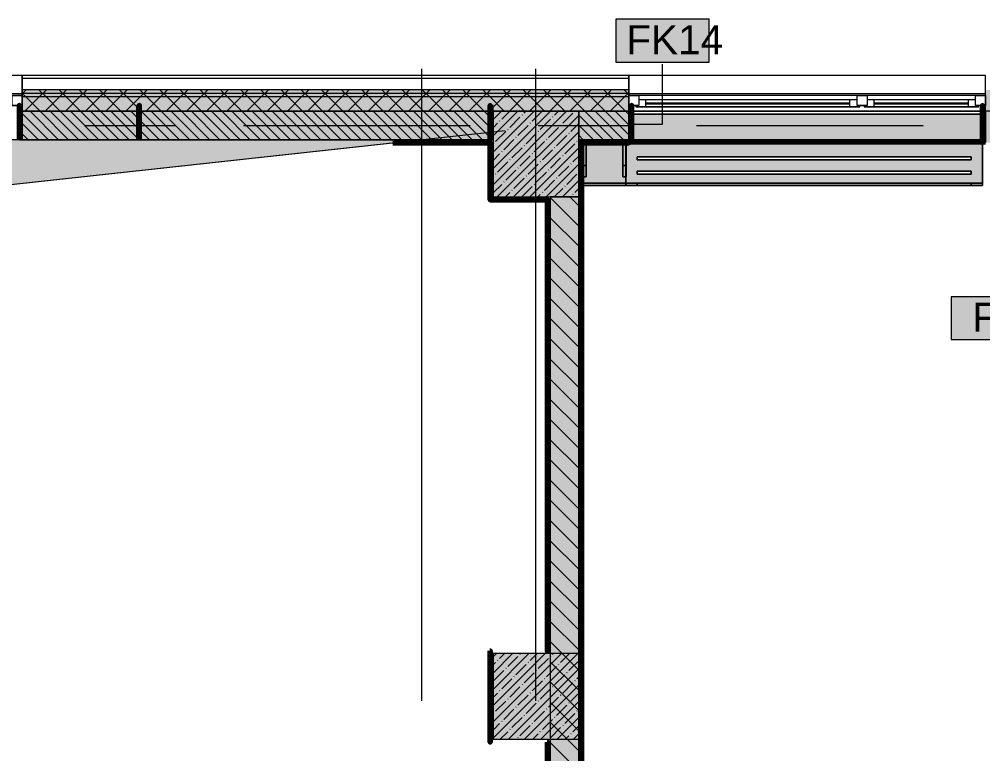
# Model space of a CAD drawing. Header units: millimetres. Extents: x -3817 to 677485, y -22715 to 103890.
# Drawn here: x 615025 to 621776, y 24475 to 29621 of the extents above; entities that cross this region are included whole.
import ezdxf

# ---------------------------------------------------------------- set-up
doc = ezdxf.new("R2010")
doc.units = ezdxf.units.MM
doc.layers.add('PDF _Геометрия', color=7, linetype='Continuous', true_color=0x1d1d1d)
doc.layers.add('PDF _Сплошная заливка', color=7, linetype='Continuous', true_color=0xffffff)
doc.layers.add('PDF _Текст', color=7, linetype='Continuous')
doc.styles.add('PDF GOST-Common', font='arial.ttf')

msp = doc.modelspace()

# ---------------------------------------------------------------- hatches: boundary and pattern name
at = {"layer": 'PDF _Сплошная заливка', "transparency": 33554559}
h = msp.add_hatch(color=256, dxfattribs=at)
h.paths.add_polyline_path([(637045.5, 29076.9), (637045.5, 29126.9), (632535.5, 29126.9), (632535.5, 29076.9), (635653.2, 29076.9)], flags=0)
h.paths.add_polyline_path([(629435.5, 29076.9), (629435.5, 29126.9), (628535.5, 29126.9), (628535.5, 29076.9), (629098, 29076.9)], flags=0)
h.paths.add_polyline_path([(626435.5, 29076.9), (626435.5, 29126.9), (625095.5, 29126.9), (625095.5, 29076.9), (626184.5, 29076.9)], flags=0)
h.paths.add_polyline_path([(622995.5, 29076.9), (622995.5, 29126.9), (621795.5, 29126.9), (621795.5, 29076.9), (622542.8, 29076.9)], flags=0)
h.paths.add_polyline_path([(619295.5, 29076.9), (619295.5, 29126.9), (615045.5, 29126.9), (615045.5, 29076.9), (618901, 29076.9)], flags=0)
h.paths.add_polyline_path([(614145.5, 29076.9), (614145.5, 29126.9), (612045.5, 29126.9), (612045.5, 29076.9), (613802.5, 29076.9)], flags=0)
h.paths.add_polyline_path([(611145.5, 29076.9), (611145.5, 29126.9), (610045.5, 29126.9), (610045.5, 29076.9), (610889, 29076.9)], flags=0)
h.paths.add_polyline_path([(606945.5, 29076.9), (606945.5, 29126.9), (605445.5, 29126.9), (605445.5, 29076.9), (606518.9, 29076.9)], flags=0)
h.paths.add_polyline_path([(602945.5, 29076.9), (602945.5, 29126.9), (601845.7, 29126.9), (601845.7, 29076.9), (602148.7, 29076.9)], flags=0)
h.paths.add_polyline_path([(600692, 29076.9), (600945.7, 29076.9), (600945.7, 29126.9), (599845.5, 29126.9), (599845.5, 29076.9)], flags=0)
h.paths.add_polyline_path([(596745.5, 29076.9), (596745.5, 29126.9), (594245.5, 29126.9), (594245.5, 29076.9), (596321.9, 29076.9)], flags=0)
h = msp.add_hatch(color=256, dxfattribs=at)
h.paths.add_polyline_path([(637045.5, 28976.9), (637045.5, 29076.9), (632535.5, 29076.9), (632535.5, 28976.9), (635653.2, 28976.9)], flags=0)
h.paths.add_polyline_path([(628535.5, 28976.9), (629435.5, 28976.9), (629435.5, 29076.9), (628535.5, 29076.9)], flags=0)
h.paths.add_polyline_path([(626435.5, 28976.9), (626435.5, 29076.9), (625095.5, 29076.9), (625095.5, 28976.9), (626184.5, 28976.9)], flags=0)
h.paths.add_polyline_path([(622995.5, 28976.9), (622995.5, 29076.9), (621795.5, 29076.9), (621795.5, 28976.9), (622542.8, 28976.9)], flags=0)
h.paths.add_polyline_path([(619295.5, 28976.9), (619295.5, 29076.9), (615045.5, 29076.9), (615045.5, 28976.9), (618901, 28976.9)], flags=0)
h.paths.add_polyline_path([(614145.5, 28976.9), (614145.5, 29076.9), (612045.5, 29076.9), (612045.5, 28976.9), (613802.5, 28976.9)], flags=0)
h.paths.add_polyline_path([(611145.5, 28976.9), (611145.5, 29076.9), (610045.5, 29076.9), (610045.5, 28976.9), (610889, 28976.9)], flags=0)
h.paths.add_polyline_path([(606945.5, 28976.9), (606945.5, 29076.9), (605445.5, 29076.9), (605445.5, 28976.9), (606518.9, 28976.9)], flags=0)
h.paths.add_polyline_path([(602945.5, 28976.9), (602945.5, 29076.9), (601845.7, 29076.9), (601845.7, 28976.9), (602148.7, 28976.9)], flags=0)
h.paths.add_polyline_path([(600945.7, 28976.9), (600945.7, 29076.9), (599845.5, 29076.9), (599845.5, 28976.9), (600692, 28976.9)], flags=0)
h.paths.add_polyline_path([(596745.5, 28976.9), (596745.5, 29076.9), (594345.5, 29076.9), (594345.5, 28976.9), (596321.9, 28976.9)], flags=0)
h = msp.add_hatch(color=256, dxfattribs=at)
h.paths.add_polyline_path([(636385.5, 28776.9), (636385.5, 28976.9), (633335.5, 28976.9), (633335.5, 28776.9), (635653.2, 28776.9)], flags=0)
h.paths.add_polyline_path([(632835.5, 28776.9), (632835.5, 28976.9), (632535.5, 28976.9), (632535.5, 28776.9), (632739.8, 28776.9)], flags=0)
h.paths.add_polyline_path([(628935.5, 28776.9), (628935.5, 28976.9), (628535.5, 28976.9), (628535.5, 28776.9)], flags=0)
h.paths.add_polyline_path([(626245.5, 28776.9), (626435.5, 28776.9), (626435.5, 28976.9), (626225.5, 28976.9), (626225.5, 28776.9)], flags=0)
h.paths.add_polyline_path([(625725.5, 28776.9), (625725.5, 28976.9), (625095.5, 28976.9), (625095.5, 28776.9), (625456.2, 28776.9)], flags=0)
h.paths.add_polyline_path([(622495.5, 28776.9), (622495.5, 28976.9), (621795.5, 28976.9), (621795.5, 28776.9), (621814.4, 28776.9)], flags=0)
h.paths.add_polyline_path([(618966.5, 28776.9), (619295.5, 28776.9), (619295.5, 28976.9), (618945.5, 28976.9), (618945.5, 28776.9), (618965.5, 28776.9)], flags=0)
h.paths.add_polyline_path([(618172.6, 28776.9), (618345.5, 28776.9), (618345.5, 28976.9), (615045.5, 28976.9), (615045.5, 28776.9), (617835.1, 28776.9)], flags=0)
h.paths.add_polyline_path([(614145.5, 28776.9), (614145.5, 28976.9), (612045.5, 28976.9), (612045.5, 28776.9), (612320.5, 28776.9), (612320.5, 28974.4), (612920.5, 28974.4), (612920.5, 28776.9), (613802.5, 28776.9)], flags=0)
h.paths.add_polyline_path([(611145.5, 28776.9), (611145.5, 28976.9), (610045.5, 28976.9), (610045.5, 28776.9), (610889, 28776.9)], flags=0)
h.paths.add_polyline_path([(606345.5, 28776.9), (606345.5, 28976.9), (605445.5, 28976.9), (605445.5, 28776.9)], flags=0)
h.paths.add_polyline_path([(602945.5, 28776.9), (602945.5, 28976.9), (601845.7, 28976.9), (601845.7, 28776.9), (602148.7, 28776.9)], flags=0)
h.paths.add_polyline_path([(600945.5, 28776.9), (600945.7, 28776.9), (600945.5, 28976.9)], flags=0)
h.paths.add_polyline_path([(600345.5, 28776.9), (600345.5, 28976.9), (599845.5, 28976.9), (599845.5, 28776.9)], flags=0)
h.paths.add_polyline_path([(596745.5, 28776.9), (596745.5, 28976.9), (594945.5, 28976.9), (594945.5, 28776.9), (596590.4, 28776.9)], flags=0)
msp.add_hatch(color=256, dxfattribs=at).paths.add_polyline_path([(618345.5, 28376.9), (618945.5, 28376.9), (618945.5, 28976.9), (618345.5, 28976.9), (618345.5, 28475.3)])
at = {"layer": 'PDF _Сплошная заливка', "true_color": 0xeae6de, "transparency": 33554559}
msp.add_hatch(color=254, dxfattribs=at).paths.add_polyline_path([(621775.5, 28756.8), (621774.5, 28956.8), (619316.5, 28956.8), (619315.5, 28776.9), (619295.5, 28776.9), (619295.5, 28756.8), (621774.5, 28756.8)])
at = {"layer": 'PDF _Сплошная заливка', "true_color": 0x8d9194, "transparency": 33554559}
msp.add_hatch(color=252, dxfattribs=at).paths.add_polyline_path([(594545.5, 13545.5), (596590.4, 26456.9), (617835.1, 28776.9), (612945.5, 28776.9), (612945.5, 28376.9), (612345.5, 28376.9), (612345.5, 28776.9), (606945.5, 28776.9), (606945.5, 28376.9), (606345.5, 28376.9), (606345.5, 28776.9), (600945.7, 28776.9), (600945.7, 28376.9), (600345.5, 28376.9), (600345.5, 28776.9), (594945.5, 28776.9), (594945.5, 28376.9), (594545.5, 28376.9), (594545.5, 25176.9), (594945.5, 25176.9), (594945.5, 24576.9), (594545.5, 24576.9), (594545.5, 19176.9), (594945.5, 19176.9), (594945.5, 18576.9), (594545.5, 18576.9), (594545.5, 16295.3)])
at = {"layer": 'PDF _Сплошная заливка', "transparency": 33554559}
h = msp.add_hatch(color=256, dxfattribs=at)
h.paths.add_polyline_path([(622475.5, 28756.9), (622495.5, 28756.9), (622495.5, 28776.9), (621795.5, 28776.9), (621795.5, 28756.9), (621814.4, 28756.9)], flags=0)
h.paths.add_polyline_path([(618965.5, 28756.9), (619295.5, 28756.9), (619295.5, 28776.9), (618965.5, 28776.9)], flags=0)
at = {"layer": 'PDF _Сплошная заливка', "true_color": 0xeae6de, "transparency": 33554559}
h = msp.add_hatch(color=254, dxfattribs=at)
h.paths.add_polyline_path([(621775.5, 28456.9), (621775.5, 28756.8), (619275.2, 28755.9), (619275.2, 28456.9), (621086, 28456.9)], flags=0)
h.paths.add_polyline_path([(621695.5, 28536.9), (619355.2, 28536.9), (619355.2, 28556.9), (621695.5, 28556.9)], flags=0)
h.paths.add_polyline_path([(621695.5, 28636.9), (619355.2, 28636.9), (619355.2, 28656.9), (621695.5, 28656.9)], flags=0)
at = {"layer": 'PDF _Сплошная заливка', "transparency": 33554559}
h = msp.add_hatch(color=256, dxfattribs=at)
h.paths.add_polyline_path([(618945.5, 14196.9), (618945.5, 18576.9), (618745.5, 18576.9), (618745.5, 14196.9)], flags=0)
h.paths.add_polyline_path([(618888.3, 19176.9), (618945.5, 19176.9), (618945.5, 28376.9), (618745.5, 28376.9), (618745.5, 19176.9)], flags=0)

# ---------------------------------------------------------------- linework, layer by layer
at = {"layer": 'PDF _Геометрия', "color": 7, "lineweight": 9}
for points in [[(619858.9, 29621.3), (619205.7, 29621.3), (619205.7, 29321.3), (619858.9, 29321.3)], [(618945.5, 28376.9), (618945.5, 28776.9), (618945.5, 28976.9), (618345.5, 28976.9), (618345.5, 28776.9), (618345.5, 28376.9), (618745.5, 28376.9)], [(622208.7, 27676.6), (621555.6, 27676.6), (621555.6, 27376.6), (622208.7, 27376.6)], [(618945.5, 24576.9), (618945.5, 25176.9), (618345.5, 25176.9), (618345.5, 24576.9)]]:
    msp.add_lwpolyline(points, close=True, dxfattribs=at)
for points in [[(619323.2, 28885.4), (619532.3, 28885.4), (619532.3, 29307.4)], [(619295.5, 29206.9), (615045.5, 29206.9)], [(619295.5, 29126.9), (615045.5, 29126.9)], [(619295.5, 29101.9), (615045.5, 29101.9)], [(619295.5, 29076.9), (615045.5, 29076.9)], [(594565.5, 13576.9), (594945.5, 13576.9), (594945.5, 14176.9), (594645.5, 14176.9), (596590.4, 26456.9), (618430.3, 28841.9)], [(594545.5, 13545.5), (596590.4, 26456.9), (617835.1, 28776.9), (612945.5, 28776.9), (612945.5, 28376.9), (612345.5, 28376.9), (612345.5, 28776.9), (606945.5, 28776.9), (606945.5, 28376.9), (606345.5, 28376.9), (606345.5, 28776.9), (600945.7, 28776.9), (600945.7, 28376.9), (600345.5, 28376.9), (600345.5, 28776.9), (594945.5, 28776.9), (594945.5, 28376.9), (594545.5, 28376.9), (594545.5, 25176.9), (594945.5, 25176.9), (594945.5, 24576.9), (594545.5, 24576.9), (594545.5, 19176.9)], [(618966.5, 28776.9), (619295.5, 28776.9), (618965.5, 28776.9), (618945.5, 28776.9)]]:
    msp.add_lwpolyline(points, dxfattribs=at)
at = {"layer": 'PDF _Геометрия', "color": 253, "lineweight": 9, "true_color": 0xaaaaaa}
for points in [[(617845.5, 24846.4), (617845.5, 26774.9), (617845.5, 29274.9)], [(618645.5, 24846.4), (618645.5, 26774.9), (618645.5, 29274.9)], [(615045.5, 29086.9), (614145.5, 29086.9)], [(621795.5, 29086.9), (619295.5, 29086.9)], [(619415.5, 29036.9), (620845.5, 29036.9)], [(621015.5, 29036.9), (621675.5, 29036.9)], [(614975.5, 29016.9), (615045.5, 29016.9)], [(619295.5, 29016.9), (619365.5, 29016.9)], [(620845.5, 29026.9), (619415.5, 29026.9)], [(620895.5, 29016.9), (620965.5, 29016.9)], [(621675.5, 29026.9), (621015.5, 29026.9)], [(621725.5, 29016.9), (621795.5, 29016.9)], [(615485.2, 28876.9), (616120.2, 28876.9)], [(616596.4, 28876.9), (618183.9, 28876.9)], [(618660.2, 28876.9), (619295.2, 28876.9)], [(619771.4, 28876.9), (621358.9, 28876.9)]]:
    msp.add_lwpolyline(points, dxfattribs=at)
at = {"layer": 'PDF _Геометрия', "color": 9, "lineweight": 9, "true_color": 0xc0c0c0}
for points in [[(615045.5, 29016.9), (615045.5, 29226.9), (614145.5, 29226.9), (614145.5, 29016.9)], [(621795.5, 29016.9), (621795.5, 29226.9), (619295.5, 29226.9), (619295.5, 29016.9)], [(618345.5, 28776.9), (618345.5, 28976.9), (615045.5, 28976.9), (615045.5, 28776.9), (618345.5, 28776.9), (617835.1, 28776.9)], [(618965.5, 15497.9), (618965.5, 28756.9), (619295.5, 28756.9), (619295.5, 28776.9), (619295.5, 28976.9), (618945.5, 28976.9), (618945.5, 28776.9), (618945.5, 15496.9), (618945.5, 28376.9), (618745.5, 28376.9), (618745.5, 19176.9)], [(619316.5, 28976.9), (621774.5, 28976.9)], [(622475.5, 28456.9), (622495.5, 28456.9), (623015.5, 28456.9), (623015.5, 28476.9), (623015.5, 28776.9), (622995.5, 28776.9), (622995.5, 28476.9), (622495.5, 28476.9), (622495.5, 28756.9), (622495.5, 28776.9), (622495.5, 28976.9), (621795.5, 28976.9), (621795.5, 28776.9), (621795.5, 28756.9), (621775.5, 28756.9), (621795.5, 28756.9), (621795.5, 28776.9)], [(618325.5, 28756.9), (618345.5, 28756.9), (617651.9, 28756.9)]]:
    msp.add_lwpolyline(points, dxfattribs=at)
for points in [[(615045.5, 28976.9), (619295.5, 28976.9), (619295.5, 29226.9), (615045.5, 29226.9)], [(615045.5, 28776.9), (615045.5, 29016.9), (615025.5, 29016.9), (615025.5, 28776.9)], [(615865.5, 28776.9), (615865.5, 29016.9), (615845.5, 29016.9), (615845.5, 28776.9)], [(618345.5, 28776.9), (618345.5, 29016.9), (618325.5, 29016.9), (618325.5, 28776.9)], [(619315.5, 28776.9), (619315.5, 29016.9), (619295.5, 29016.9), (619295.5, 28776.9)], [(619316.5, 28976.9), (621774.5, 28976.9)], [(621795.5, 28776.9), (621795.5, 29016.9), (621775.5, 29016.9), (621775.5, 28776.9)]]:
    msp.add_lwpolyline(points, close=True, dxfattribs=at)
at = {"layer": 'PDF _Геометрия', "color": 116, "lineweight": 13, "true_color": 0x008040}
for points in [[(614145.5, 29101.9), (615045.5, 29101.9)], [(619295.5, 29101.9), (621795.5, 29101.9)]]:
    msp.add_lwpolyline(points, dxfattribs=at)
at = {"layer": 'PDF _Геометрия', "lineweight": 9}
for points in [[(615045.5, 29098.7), (615073.6, 29126.9)], [(615370.9, 28776.9), (615170.9, 28976.9), (615070.9, 29076.9), (615045.5, 29102.3)], [(615065.1, 28976.9), (615165.1, 29076.9), (615215.1, 29126.9)], [(615512.3, 28776.9), (615312.3, 28976.9), (615212.3, 29076.9), (615162.3, 29126.9)], [(615206.5, 28976.9), (615306.5, 29076.9), (615356.5, 29126.9)], [(615653.7, 28776.9), (615453.7, 28976.9), (615353.7, 29076.9), (615303.7, 29126.9)], [(615347.9, 28976.9), (615447.9, 29076.9), (615497.9, 29126.9)], [(615795.1, 28776.9), (615595.1, 28976.9), (615495.1, 29076.9), (615445.1, 29126.9)], [(615489.3, 28976.9), (615589.3, 29076.9), (615639.3, 29126.9)], [(615936.6, 28776.9), (615736.6, 28976.9), (615636.6, 29076.9), (615586.6, 29126.9)], [(615630.8, 28976.9), (615730.8, 29076.9), (615780.7, 29126.9)], [(616078, 28776.9), (615878, 28976.9), (615778, 29076.9), (615728, 29126.9)], [(615772.2, 28976.9), (615872.2, 29076.9), (615922.2, 29126.9)], [(616219.4, 28776.9), (616019.4, 28976.9), (615919.4, 29076.9), (615869.4, 29126.9)], [(615913.6, 28976.9), (616013.6, 29076.9), (616063.6, 29126.9)], [(616360.8, 28776.9), (616160.8, 28976.9), (616060.8, 29076.9), (616010.8, 29126.9)], [(616055, 28976.9), (616155, 29076.9), (616205, 29126.9)], [(616502.2, 28776.9), (616302.2, 28976.9), (616202.2, 29076.9), (616152.2, 29126.9)], [(616196.4, 28976.9), (616296.4, 29076.9), (616346.4, 29126.9)], [(616643.7, 28776.9), (616443.7, 28976.9), (616343.7, 29076.9), (616293.7, 29126.9)], [(616337.9, 28976.9), (616437.9, 29076.9), (616487.9, 29126.9)], [(616785.1, 28776.9), (616585.1, 28976.9), (616485.1, 29076.9), (616435.1, 29126.9)], [(616479.3, 28976.9), (616579.3, 29076.9), (616629.3, 29126.9)], [(616926.5, 28776.9), (616726.5, 28976.9), (616626.5, 29076.9), (616576.5, 29126.9)], [(616620.7, 28976.9), (616720.7, 29076.9), (616770.7, 29126.9)], [(617067.9, 28776.9), (616867.9, 28976.9), (616767.9, 29076.9), (616717.9, 29126.9)], [(616762.1, 28976.9), (616862.1, 29076.9), (616912.1, 29126.9)], [(617209.3, 28776.9), (617009.3, 28976.9), (616909.3, 29076.9), (616859.3, 29126.9)], [(616903.5, 28976.9), (617003.5, 29076.9), (617053.5, 29126.9)], [(617350.8, 28776.9), (617150.8, 28976.9), (617050.8, 29076.9), (617000.8, 29126.9)], [(617045, 28976.9), (617145, 29076.9), (617195, 29126.9)], [(617492.2, 28776.9), (617292.2, 28976.9), (617192.2, 29076.9), (617142.2, 29126.9)], [(617186.4, 28976.9), (617286.4, 29076.9), (617336.4, 29126.9)], [(617633.6, 28776.9), (617433.6, 28976.9), (617333.6, 29076.9), (617283.6, 29126.9)], [(617327.8, 28976.9), (617427.8, 29076.9), (617477.8, 29126.9)], [(617775, 28776.9), (617575, 28976.9), (617475, 29076.9), (617425, 29126.9)], [(617469.2, 28976.9), (617569.2, 29076.9), (617619.2, 29126.9)], [(617916.4, 28776.9), (617716.4, 28976.9), (617616.4, 29076.9), (617566.5, 29126.9)], [(617610.6, 28976.9), (617710.6, 29076.9), (617760.6, 29126.9)], [(618057.9, 28776.9), (617857.9, 28976.9), (617757.9, 29076.9), (617707.9, 29126.9)], [(617752.1, 28976.9), (617852.1, 29076.9), (617902.1, 29126.9)], [(618199.3, 28776.9), (617999.3, 28976.9), (617899.3, 29076.9), (617849.3, 29126.9)], [(617893.5, 28976.9), (617993.5, 29076.9), (618043.5, 29126.9)], [(618340.7, 28776.9), (618140.7, 28976.9), (618040.7, 29076.9), (617990.7, 29126.9)], [(618034.9, 28976.9), (618134.9, 29076.9), (618184.9, 29126.9)], [(618345.5, 28913.5), (618282.1, 28976.9), (618182.1, 29076.9), (618132.1, 29126.9)], [(618176.3, 28976.9), (618276.3, 29076.9), (618326.3, 29126.9)], [(618423.6, 28976.9), (618323.6, 29076.9), (618273.6, 29126.9)], [(618317.8, 28976.9), (618417.8, 29076.9), (618467.8, 29126.9)], [(618565, 28976.9), (618465, 29076.9), (618415, 29126.9)], [(618459.2, 28976.9), (618559.2, 29076.9), (618609.2, 29126.9)], [(618706.4, 28976.9), (618606.4, 29076.9), (618556.4, 29126.9)], [(618600.6, 28976.9), (618700.6, 29076.9), (618750.6, 29126.9)], [(618847.8, 28976.9), (618747.8, 29076.9), (618697.8, 29126.9)], [(618742, 28976.9), (618842, 29076.9), (618892, 29126.9)], [(619189.2, 28776.9), (618989.2, 28976.9), (618889.2, 29076.9), (618839.2, 29126.9)], [(618883.4, 28976.9), (618983.4, 29076.9), (619033.4, 29126.9)], [(619295.5, 28812.1), (619130.7, 28976.9), (619030.7, 29076.9), (618980.7, 29126.9)], [(619024.9, 28976.9), (619124.9, 29076.9), (619174.9, 29126.9)], [(619295.5, 28953.5), (619272.1, 28976.9), (619172.1, 29076.9), (619122.1, 29126.9)], [(619166.3, 28976.9), (619266.3, 29076.9), (619295.5, 29106)], [(619295.5, 29094.9), (619263.5, 29126.9)], [(615300.2, 28776.9), (615100.2, 28976.9)], [(615441.6, 28776.9), (615241.6, 28976.9)], [(615583, 28776.9), (615383, 28976.9)], [(615724.4, 28776.9), (615524.4, 28976.9)], [(615865.8, 28776.9), (615665.8, 28976.9)], [(616007.3, 28776.9), (615807.3, 28976.9)], [(616148.7, 28776.9), (615948.7, 28976.9)], [(616290.1, 28776.9), (616090.1, 28976.9)], [(616431.5, 28776.9), (616231.5, 28976.9)], [(616572.9, 28776.9), (616372.9, 28976.9)], [(616714.4, 28776.9), (616514.4, 28976.9)], [(616855.8, 28776.9), (616655.8, 28976.9)], [(616997.2, 28776.9), (616797.2, 28976.9)], [(617138.6, 28776.9), (616938.6, 28976.9)], [(617280.1, 28776.9), (617080.1, 28976.9)], [(617421.5, 28776.9), (617221.5, 28976.9)], [(617562.9, 28776.9), (617362.9, 28976.9)], [(617704.3, 28776.9), (617504.3, 28976.9)], [(617845.7, 28776.9), (617645.7, 28976.9)], [(617987.2, 28776.9), (617787.2, 28976.9)], [(618128.6, 28776.9), (617928.6, 28976.9)], [(618270, 28776.9), (618070, 28976.9)], [(618345.5, 28842.8), (618211.4, 28976.9)], [(618345.5, 28918), (618404.4, 28976.9)], [(618345.5, 28803.9), (618518.4, 28976.9)], [(618345.5, 28689.9), (618632.5, 28976.9)], [(618345.5, 28575.8), (618746.5, 28976.9)], [(618345.5, 28461.8), (618860.6, 28976.9)], [(618405.3, 28920.8), (618461.4, 28976.9)], [(618562.1, 28963.6), (618575.4, 28976.9)], [(618619.2, 28906.5), (618689.5, 28976.9)], [(618776, 28949.3), (618803.5, 28976.9)], [(618833, 28892.3), (618904.3, 28963.6)], [(619260, 28776.9), (619060, 28976.9)], [(619295.5, 28882.8), (619201.4, 28976.9)], [(615229.4, 28776.9), (615045.5, 28960.8)], [(618374.6, 28376.9), (618945.5, 28947.7)], [(618391.1, 28906.5), (618393.4, 28908.9)], [(618462.3, 28863.8), (618533.6, 28935)], [(618547.9, 28949.3), (618550.2, 28951.7)], [(618676.2, 28849.5), (618747.5, 28920.8)], [(618761.7, 28935), (618764.1, 28937.4)], [(619118.5, 28776.9), (618945.5, 28949.9)], [(615158.7, 28776.9), (615045.5, 28890.1)], [(618345.5, 28860.9), (618376.8, 28892.3)], [(618362.5, 28764), (618433.8, 28835.2)], [(618448.1, 28849.5), (618450.4, 28851.9)], [(618488.7, 28376.9), (618945.5, 28833.7)], [(618519.4, 28806.7), (618590.6, 28878)], [(618604.9, 28892.3), (618607.3, 28894.6)], [(618661.9, 28835.2), (618664.3, 28837.6)], [(618733.2, 28792.5), (618804.5, 28863.8)], [(618818.7, 28878), (618821.1, 28880.4)], [(618890, 28835.2), (618945.5, 28890.7)], [(619047.8, 28776.9), (618945.5, 28879.2)], [(615088, 28776.9), (615045.5, 28819.4)], [(618419.6, 28706.9), (618490.8, 28778.2)], [(618505.1, 28792.5), (618507.5, 28794.9)], [(618576.4, 28749.7), (618647.7, 28821)], [(618633.4, 28692.7), (618704.7, 28764)], [(618718.9, 28778.2), (618721.3, 28780.6)], [(618790.2, 28735.5), (618861.5, 28806.7)], [(618875.8, 28821), (618878.1, 28823.4)], [(618932.8, 28764), (618935.2, 28766.3)], [(618977.1, 28776.9), (618945.5, 28808.5)], [(618348.3, 28749.7), (618350.7, 28752.1)], [(618405.3, 28692.7), (618407.7, 28695.1)], [(618476.6, 28649.9), (618547.9, 28721.2)], [(618562.1, 28735.5), (618564.5, 28737.8)], [(618602.7, 28376.9), (618945.5, 28719.6)], [(618690.4, 28635.7), (618761.7, 28706.9)], [(618776, 28721.2), (618778.3, 28723.6)], [(618847.2, 28678.4), (618918.5, 28749.7)], [(618345.5, 28632.8), (618391.1, 28678.4)], [(618462.3, 28635.7), (618464.7, 28638)], [(618533.6, 28592.9), (618604.9, 28664.2)], [(618619.2, 28678.4), (618621.5, 28680.8)], [(618747.5, 28578.6), (618818.7, 28649.9)], [(618833, 28664.2), (618835.4, 28666.5)], [(618904.3, 28621.4), (618945.5, 28662.6)], [(618376.8, 28550.1), (618448.1, 28621.4)], [(618433.8, 28493.1), (618505.1, 28564.4)], [(618519.4, 28578.6), (618521.7, 28581)], [(618590.6, 28535.9), (618661.9, 28607.2)], [(618676.2, 28621.4), (618678.5, 28623.8)], [(618716.7, 28376.9), (618945.5, 28605.6)], [(618733.2, 28564.4), (618735.6, 28566.8)], [(618804.5, 28521.6), (618875.8, 28592.9)], [(618890, 28607.2), (618892.4, 28609.5)], [(618345.5, 28518.8), (618348.3, 28521.6)], [(618362.5, 28535.9), (618364.9, 28538.2)], [(618490.8, 28436.1), (618562.1, 28507.4)], [(618576.4, 28521.6), (618578.8, 28524)], [(618647.7, 28478.8), (618718.9, 28550.1)], [(618704.7, 28421.8), (618776, 28493.1)], [(618790.2, 28507.4), (618792.6, 28509.7)], [(618830.8, 28376.9), (618945.5, 28491.5)], [(618861.5, 28464.6), (618932.8, 28535.9)], [(618345.5, 28404.7), (618405.3, 28464.6)], [(618419.6, 28478.8), (618421.9, 28481.2)], [(618476.6, 28421.8), (618479, 28424.2)], [(618547.9, 28379.1), (618619.2, 28450.3)], [(618633.4, 28464.6), (618635.8, 28467)], [(618773.8, 28376.9), (618833, 28436.1)], [(618847.2, 28450.3), (618849.6, 28452.7)], [(618918.5, 28407.6), (618945.5, 28434.5)], [(618431.6, 28376.9), (618462.3, 28407.6)], [(618659.7, 28376.9), (618676.2, 28393.3)], [(618690.4, 28407.6), (618692.8, 28409.9)], [(618945.5, 28172.1), (618745.5, 28372.1)], [(618945.5, 28313.5), (618882.1, 28376.9)], [(618887.8, 28376.9), (618890, 28379.1)], [(618904.3, 28393.3), (618906.6, 28395.7)], [(618944.8, 28376.9), (618945.5, 28377.5)], [(618945.5, 28030.7), (618745.5, 28230.7)], [(618945.5, 27889.3), (618745.5, 28089.3)], [(618945.5, 27747.8), (618745.5, 27947.8)], [(618945.5, 27606.4), (618745.5, 27806.4)], [(618945.5, 27465), (618745.5, 27665)], [(618945.5, 27323.6), (618745.5, 27523.6)], [(618945.5, 27182.2), (618745.5, 27382.2)], [(618945.5, 27040.7), (618745.5, 27240.7)], [(618945.5, 26899.3), (618745.5, 27099.3)], [(618945.5, 26757.9), (618745.5, 26957.9)], [(618945.5, 26616.5), (618745.5, 26816.5)], [(618945.5, 26475.1), (618745.5, 26675.1)], [(618945.5, 26333.6), (618745.5, 26533.6)], [(618945.5, 26192.2), (618745.5, 26392.2)], [(618945.5, 26050.8), (618745.5, 26250.8)], [(618945.5, 25909.4), (618745.5, 26109.4)], [(618945.5, 25767.9), (618745.5, 25967.9)], [(618945.5, 25626.5), (618745.5, 25826.5)], [(618945.5, 25485.1), (618745.5, 25685.1)], [(618945.5, 25343.7), (618745.5, 25543.7)], [(618945.5, 25202.3), (618745.5, 25402.3)], [(618945.5, 25060.8), (618745.5, 25260.8)], [(618345.5, 25154.3), (618368, 25176.9)], [(618345.5, 25040.3), (618482, 25176.9)], [(618345.5, 24926.2), (618596.1, 25176.9)], [(618345.5, 24812.2), (618710.1, 25176.9)], [(618345.5, 24698.1), (618824.2, 25176.9)], [(618345.5, 24584.1), (618938.2, 25176.9)], [(618376.8, 25128.6), (618379.2, 25131)], [(618391.1, 25142.9), (618425, 25176.9)], [(618448.1, 25085.9), (618519.4, 25157.2)], [(618533.6, 25171.4), (618536, 25173.8)], [(618590.6, 25114.4), (618593, 25116.8)], [(618604.9, 25128.6), (618653.1, 25176.9)], [(618661.9, 25071.6), (618733.2, 25142.9)], [(618945.5, 24919.4), (618745.5, 25119.4)], [(618747.5, 25157.2), (618749.8, 25159.5)], [(618761.7, 25171.4), (618767.2, 25176.9)], [(618818.7, 25114.4), (618881.2, 25176.9)], [(618875.8, 25057.4), (618945.5, 25127.1)], [(618345.5, 25097.3), (618362.5, 25114.4)], [(618348.3, 24986.1), (618419.6, 25057.4)], [(618433.8, 25071.6), (618436.2, 25074)], [(618452.3, 24576.9), (618945.5, 25070)], [(618505.1, 25028.9), (618576.4, 25100.1)], [(618647.7, 25057.4), (618650, 25059.7)], [(618718.9, 25014.6), (618790.2, 25085.9)], [(618804.5, 25100.1), (618806.9, 25102.5)], [(618405.3, 24929.1), (618476.6, 25000.3)], [(618490.8, 25014.6), (618493.2, 25017)], [(618562.1, 24971.8), (618633.4, 25043.1)], [(618619.2, 24914.8), (618690.4, 24986.1)], [(618704.7, 25000.3), (618707.1, 25002.7)], [(618776, 24957.6), (618847.2, 25028.9)], [(618861.5, 25043.1), (618863.9, 25045.5)], [(618918.5, 24986.1), (618920.9, 24988.5)], [(618932.8, 25000.3), (618945.5, 25013)], [(618391.1, 24914.8), (618393.4, 24917.2)], [(618462.3, 24872), (618533.6, 24943.3)], [(618547.9, 24957.6), (618550.2, 24959.9)], [(618566.3, 24576.9), (618945.5, 24956)], [(618676.2, 24857.8), (618747.5, 24929.1)], [(618945.5, 24778), (618745.5, 24978)], [(618761.7, 24943.3), (618764.1, 24945.7)], [(618833, 24900.5), (618904.3, 24971.8)], [(618345.5, 24869.2), (618376.8, 24900.5)], [(618448.1, 24857.8), (618450.4, 24860.2)], [(618519.4, 24815), (618590.6, 24886.3)], [(618604.9, 24900.5), (618607.3, 24902.9)], [(618661.9, 24843.5), (618664.3, 24845.9)], [(618733.2, 24800.8), (618804.5, 24872)], [(618818.7, 24886.3), (618821.1, 24888.7)], [(618890, 24843.5), (618945.5, 24899)], [(618362.5, 24772.2), (618433.8, 24843.5)], [(618419.6, 24715.2), (618490.8, 24786.5)], [(618505.1, 24800.8), (618507.5, 24803.1)], [(618576.4, 24758), (618647.7, 24829.3)], [(618680.4, 24576.9), (618945.5, 24841.9)], [(618718.9, 24786.5), (618721.3, 24788.9)], [(618945.5, 24636.6), (618745.5, 24836.6)], [(618790.2, 24743.7), (618861.5, 24815)], [(618875.8, 24829.3), (618878.1, 24831.6)], [(618348.3, 24758), (618350.7, 24760.4)], [(618476.6, 24658.2), (618547.9, 24729.5)], [(618562.1, 24743.7), (618564.5, 24746.1)], [(618633.4, 24701), (618704.7, 24772.2)], [(618690.4, 24643.9), (618761.7, 24715.2)], [(618776, 24729.5), (618778.3, 24731.8)], [(618794.4, 24576.9), (618945.5, 24727.9)], [(618847.2, 24686.7), (618918.5, 24758)], [(618932.8, 24772.2), (618935.2, 24774.6)], [(618345.5, 24641.1), (618391.1, 24686.7)], [(618405.3, 24701), (618407.7, 24703.3)], [(618462.3, 24643.9), (618464.7, 24646.3)], [(618533.6, 24601.2), (618604.9, 24672.5)], [(618619.2, 24686.7), (618621.5, 24689.1)], [(618945.5, 24495.2), (618745.5, 24695.2)], [(618747.5, 24586.9), (618818.7, 24658.2)], [(618833, 24672.5), (618835.4, 24674.8)], [(618904.3, 24629.7), (618945.5, 24670.9)], [(618395.3, 24576.9), (618448.1, 24629.7)], [(618519.4, 24586.9), (618521.7, 24589.3)], [(618623.4, 24576.9), (618661.9, 24615.4)], [(618676.2, 24629.7), (618678.5, 24632.1)], [(618851.4, 24576.9), (618875.8, 24601.2)], [(618890, 24615.4), (618892.4, 24617.8)], [(618908.5, 24576.9), (618945.5, 24613.8)], [(618945.5, 24353.7), (618745.5, 24553.7)]]:
    msp.add_lwpolyline(points, dxfattribs=at)
at = {"layer": 'PDF _Геометрия', "color": 253, "lineweight": 13, "true_color": 0xaaaaaa}
for points in [[(615045.5, 29086.9), (615045.5, 29016.9), (614975.5, 29016.9), (614975.5, 29086.9)], [(619365.5, 29086.9), (619365.5, 29016.9), (619295.5, 29016.9), (619295.5, 29086.9)], [(619345.5, 29006.9), (620915.5, 29006.9), (620915.5, 29016.9), (620895.5, 29016.9), (620895.5, 29056.9), (619365.5, 29056.9), (619365.5, 29016.9), (619345.5, 29016.9)], [(620965.5, 29086.9), (620965.5, 29016.9), (620895.5, 29016.9), (620895.5, 29086.9)], [(620945.5, 29006.9), (621745.5, 29006.9), (621745.5, 29016.9), (621725.5, 29016.9), (621725.5, 29056.9), (620965.5, 29056.9), (620965.5, 29016.9), (620945.5, 29016.9)], [(621795.5, 29086.9), (621795.5, 29016.9), (621725.5, 29016.9), (621725.5, 29086.9)]]:
    msp.add_lwpolyline(points, close=True, dxfattribs=at)
for points in [[(619415.5, 29006.9), (619415.5, 29056.9)], [(620845.5, 29006.9), (620845.5, 29056.9)], [(621015.5, 29006.9), (621015.5, 29056.9)], [(621675.5, 29006.9), (621675.5, 29056.9)], [(620915.5, 29006.9), (619345.5, 29006.9)], [(621745.5, 29006.9), (620945.5, 29006.9)]]:
    msp.add_lwpolyline(points, dxfattribs=at)
at = {"layer": 'PDF _Геометрия', "color": 7, "lineweight": 70, "true_color": 0xffd2ff}
for points in [[(615025.5, 28776.9), (615025.5, 29016.9), (615024.5, 29016.9), (615024.5, 28776.9)], [(615866.5, 28776.9), (615866.5, 29016.9), (615865.5, 29016.9), (615865.5, 28776.9)]]:
    msp.add_lwpolyline(points, dxfattribs=at)
at = {"layer": 'PDF _Геометрия', "color": 253, "lineweight": 9, "true_color": 0x9b9b9b}
for points in [[(615850.8, 28969.7), (615845.8, 28961)], [(615851.8, 28979.9), (615846.7, 28988.7)], [(615858.2, 29004.1), (615865.5, 29004.1)], [(618327.1, 28973.6), (618337.1, 28973.6)], [(619306.4, 28980.8), (619301.3, 28972)], [(619302.4, 29004.1), (619312.5, 29004.1)], [(621778.9, 28996.2), (621775.5, 28990.2)], [(621775.5, 28973.6), (621781.4, 28973.6)], [(615035.2, 28943.1), (615045.3, 28943.1)], [(615862, 28928), (615857, 28919.3)], [(615858.2, 28912.6), (615865.5, 28912.6)], [(619296.1, 28927.2), (619295.5, 28928.4)], [(619315.5, 28935.6), (619312.5, 28930.4)], [(615037.4, 28841), (615032.4, 28832.3)], [(618327.1, 28882.1), (618337.1, 28882.1)], [(618343.7, 28870.1), (618338.6, 28878.8)], [(619302.4, 28882.1), (619312.5, 28882.1)], [(619315.5, 28832.8), (619310.4, 28841.5)], [(621775.5, 28882.1), (621781.4, 28882.1)], [(615028.3, 28821.3), (615025.5, 28826.2)], [(615035.2, 28821.2), (615045.3, 28821.2)], [(615045.5, 28793.9), (615043.5, 28790.6)], [(618326.4, 28807.4), (618325.5, 28805.8)], [(618345.5, 28806), (618342.7, 28810.7)], [(619005.8, 28759.6), (619000.7, 28768.3)], [(619006.7, 28766.6), (619001.7, 28757.9)], [(619074.8, 28762.5), (619071.5, 28756.9)], [(619183.3, 28756.9), (619178.4, 28765.3)], [(619277.9, 28775.9), (619277.4, 28776.9)], [(619294.1, 28776.7), (619289.1, 28767.9)], [(619302.4, 28790.7), (619312.5, 28790.7)], [(618945.5, 28699.3), (618946.7, 28699.3)], [(618997.6, 28760.2), (619007.7, 28760.2)], [(619042.5, 28756.9), (619042.4, 28757.1)], [(619180.5, 28760.2), (619190.6, 28760.2)], [(619271.9, 28760.2), (619282, 28760.2)], [(618945.9, 28619.4), (618945.5, 28620.2)], [(618945.5, 28577.3), (618946.7, 28577.3)], [(618948.8, 28483.3), (618945.5, 28477.6)], [(618945.5, 28455.4), (618946.7, 28455.4)], [(618965.5, 28463.7), (618964.3, 28465.7)], [(618945.5, 28364), (618946.7, 28364)], [(618965.5, 28280.8), (618961.3, 28288)], [(618945.5, 28242.1), (618946.7, 28242.1)], [(618947.7, 28237.6), (618945.5, 28233.7)], [(618955.2, 28237.6), (618950.1, 28246.4)], [(618958.8, 28195.9), (618953.8, 28187.2)], [(618959.3, 28169.6), (618954.2, 28178.3)], [(618945.5, 28120.1), (618946.7, 28120.1)], [(618963.3, 28101.6), (618958.3, 28110.3)], [(618965.5, 28085.5), (618960.9, 28077.6)], [(618945.5, 28028.7), (618946.7, 28028.7)], [(618952.2, 28059.9), (618947.1, 28068.7)], [(618961.8, 28018.2), (618956.8, 28009.5)], [(618945.5, 27906.8), (618946.7, 27906.8)], [(618949.2, 27882.2), (618945.5, 27888.7)], [(618945.5, 27784.9), (618946.7, 27784.9)], [(618960.7, 27772.5), (618955.7, 27763.8)], [(618965.5, 27793.1), (618963.5, 27796.5)], [(618945.5, 27693.4), (618946.7, 27693.4)], [(618945.5, 27571.5), (618946.7, 27571.5)], [(618948.5, 27568.4), (618945.5, 27563.2)], [(618954.4, 27568.5), (618949.3, 27577.2)], [(618945.5, 27449.6), (618946.7, 27449.6)], [(618955.5, 27458.7), (618950.5, 27450)], [(618962.5, 27432.4), (618957.5, 27441.1)], [(618945.5, 27358.1), (618946.7, 27358.1)], [(618951.5, 27390.7), (618946.4, 27382)], [(618962.6, 27349.1), (618957.6, 27340.3)], [(618945.5, 27236.2), (618946.7, 27236.2)], [(618948.4, 27213.1), (618945.5, 27218.1)], [(618950.4, 27145), (618945.5, 27136.5)], [(618945.5, 27114.3), (618946.7, 27114.3)], [(618961.5, 27103.3), (618956.5, 27094.6)], [(618945.5, 27022.9), (618946.7, 27022.9)], [(618945.5, 26900.9), (618946.7, 26900.9)], [(618965.5, 26878.7), (618963.8, 26881.6)], [(618957.6, 26831.3), (618952.6, 26840)], [(618945.5, 26779), (618946.7, 26779)], [(618961.7, 26763.2), (618956.7, 26771.9)], [(618945.5, 26687.6), (618946.7, 26687.6)], [(618952.3, 26721.5), (618947.2, 26712.8)], [(618965.5, 26695.8), (618960.8, 26703.9)], [(618954.7, 26653.6), (618949.6, 26662.3)], [(618945.5, 26565.7), (618946.7, 26565.7)], [(618947.6, 26543.9), (618945.5, 26547.6)], [(618951.2, 26475.8), (618946.1, 26467.1)], [(618951.7, 26475.9), (618946.6, 26484.6)], [(618945.5, 26443.7), (618946.7, 26443.7)], [(618962.3, 26434.2), (618957.3, 26425.4)], [(618945.5, 26352.3), (618946.7, 26352.3)], [(618965.5, 26317.7), (618964.4, 26315.8)], [(618945.5, 26230.4), (618946.7, 26230.4)], [(618965.3, 26256.4), (618960.3, 26247.7)], [(618956.8, 26162.1), (618951.8, 26170.8)], [(618945.5, 26108.5), (618946.7, 26108.5)], [(618945.5, 26017), (618946.7, 26017)], [(618964.2, 26010.7), (618959.2, 26002)], [(618965, 26026), (618960, 26034.7)], [(618945.5, 25895.1), (618946.7, 25895.1)], [(618950.9, 25806.7), (618945.8, 25815.4)], [(618952, 25806.6), (618946.9, 25797.9)], [(618945.5, 25773.2), (618946.7, 25773.2)], [(618945.5, 25681.7), (618946.7, 25681.7)], [(618959, 25696.9), (618954, 25688.2)], [(618955, 25628.9), (618949.9, 25620.2)], [(618945.5, 25559.8), (618946.7, 25559.8)], [(618965.5, 25586.1), (618961.1, 25578.6)], [(618945.5, 25437.9), (618946.7, 25437.9)], [(618960.1, 25424.9), (618955.1, 25433.6)], [(618945.5, 25346.5), (618946.7, 25346.5)], [(618953.9, 25383.2), (618948.8, 25374.5)], [(618964.2, 25356.9), (618959.2, 25365.6)], [(618965, 25341.5), (618960, 25332.8)], [(618957.1, 25247.2), (618952.1, 25255.9)], [(618965.5, 25293.7), (618963.3, 25297.5)], [(618945.5, 25224.5), (618946.7, 25224.5)], [(618946, 25205.5), (618945.5, 25206.5)], [(618950.1, 25137.5), (618945.5, 25145.5)], [(618945.5, 25102.6), (618946.7, 25102.6)], [(618948.7, 25069.4), (618945.5, 25063.8)], [(618954.2, 25069.5), (618949.1, 25078.2)], [(618945.5, 25011.2), (618946.7, 25011.2)], [(618955.8, 24959.7), (618950.7, 24951)], [(618945.5, 24889.3), (618946.7, 24889.3)], [(618945.5, 24767.3), (618946.7, 24767.3)], [(618954.7, 24714), (618949.6, 24705.3)], [(618959.3, 24755.7), (618954.3, 24764.4)], [(618945.5, 24675.9), (618946.7, 24675.9)], [(618965.5, 24671.7), (618960.8, 24663.7)], [(618965.5, 24623.2), (618962.5, 24628.4)], [(618945.5, 24554), (618946.7, 24554)], [(618965.5, 24488.9), (618963.8, 24486)]]:
    msp.add_lwpolyline(points, dxfattribs=at)
at = {"layer": 'PDF _Геометрия', "color": 7, "lineweight": 70, "true_color": 0xffd2ff}
for points in [[(618325.5, 28776.9), (618325.5, 29016.9), (618324.5, 29016.9), (618324.5, 28776.9)], [(619316.5, 28776.9), (619316.5, 29016.9), (619315.5, 29016.9), (619315.5, 28776.9)], [(621775.5, 28776.9), (621775.5, 29016.9), (621774.5, 29016.9), (621774.5, 28776.9)]]:
    msp.add_lwpolyline(points, close=True, dxfattribs=at)
at = {"layer": 'PDF _Геометрия', "color": 8, "lineweight": 9, "true_color": 0x808080}
for points in [[(619316.5, 28956.8), (621774.5, 28956.8)], [(618973.5, 28516.9), (618973.5, 28755.9), (618973.5, 28596.9), (618973.5, 28755.9)], [(619355.2, 28656.9), (621695.5, 28656.9), (621695.5, 28636.9), (619355.2, 28636.9)], [(619355.2, 28656.9), (619355.2, 28636.9), (621695.5, 28636.9), (621695.5, 28656.9)], [(619355.2, 28556.9), (621695.5, 28556.9), (621695.5, 28536.9), (619355.2, 28536.9)], [(619355.2, 28556.9), (619355.2, 28536.9), (621695.5, 28536.9), (621695.5, 28556.9)], [(621775.5, 28472.9), (621775.5, 28456.9)]]:
    msp.add_lwpolyline(points, close=True, dxfattribs=at)
at = {"layer": 'PDF _Геометрия', "color": 231, "lineweight": 70, "true_color": 0xff80c0}
for points in [[(618965.5, 28776.9), (618965.5, 15497.9)], [(620856.5, 13776.9), (620856.5, 15497.9), (620855.5, 15497.9), (618966.5, 15497.9), (618966.5, 28755.9), (619295.5, 28755.9), (619295.5, 28756.9), (618966.5, 28756.9), (618966.5, 28776.9)], [(617642.8, 28755.9), (618325.5, 28755.9), (618325.5, 28756.9), (617651.9, 28756.9)]]:
    msp.add_lwpolyline(points, dxfattribs=at)
at = {"layer": 'PDF _Геометрия', "color": 231, "lineweight": 9, "true_color": 0xff80c0}
msp.add_lwpolyline([(618966.5, 28776.9), (618965.5, 28776.9)], dxfattribs=at)
at = {"layer": 'PDF _Геометрия', "color": 9, "lineweight": 9, "true_color": 0xcbc7bf}
msp.add_lwpolyline([(619295.5, 28776.9), (619295.5, 28756.9), (621775.5, 28756.9), (619295.5, 28756.9)], dxfattribs=at)
msp.add_lwpolyline([(619316.5, 28776.9), (621775.5, 28776.9)], close=True, dxfattribs=at)
at = {"layer": 'PDF _Геометрия', "color": 253, "lineweight": 9, "true_color": 0xaba79f}
for points in [[(621774.5, 28756.8), (621774.5, 28776.9)], [(619275.2, 28456.9), (619275.2, 28755.9)], [(619275.5, 28457.4), (619275.5, 28472.9), (619275.5, 28457.4), (619275.5, 28475.3)], [(619275.5, 28472.9), (621775.5, 28472.9), (619275.5, 28472.9)], [(619355.5, 28472.9), (621695.5, 28472.9), (619355.5, 28472.9)]]:
    msp.add_lwpolyline(points, dxfattribs=at)
at = {"layer": 'PDF _Геометрия', "color": 8, "lineweight": 9, "true_color": 0x808080}
for points in [[(621775.5, 28776.9), (621775.5, 28756.8), (621775.5, 28776.9)], [(619275.5, 28456.9), (618975.2, 28456.9), (619275.5, 28456.9), (619275.5, 28755.9)], [(618975.2, 28755.9), (618975.2, 28456.9), (618975.2, 28755.9)], [(619275.2, 28755.9), (619275.2, 28456.9), (621775.5, 28456.9), (621775.5, 28756.8), (619295.5, 28756.8), (621775.5, 28756.8), (621775.5, 28456.9), (619275.2, 28456.9)], [(618975.5, 28456.9), (619275.5, 28456.9), (618975.5, 28456.9)], [(619275.5, 28456.9), (621775.5, 28456.9), (619275.5, 28456.9)], [(619355.5, 28456.9), (621695.5, 28456.9), (619355.5, 28456.9)]]:
    msp.add_lwpolyline(points, dxfattribs=at)
at = {"layer": 'PDF _Геометрия', "color": 231, "lineweight": 70, "true_color": 0xff80c0}
for points in [[(618725.5, 28355.9), (618725.5, 28356.9), (618325.5, 28356.9), (618325.5, 28756.4), (618324.5, 28756.4), (618324.5, 28355.9), (618325.5, 28355.9), (618724.5, 28355.9), (618724.5, 25196.9), (618725.5, 25196.9)], [(618324.5, 25196.9), (618324.5, 24555.9), (618325.5, 24555.9), (618325.5, 25196.9)], [(618724.5, 24555.9), (618724.5, 19196.9), (618725.5, 19196.9), (618725.5, 24555.9)]]:
    msp.add_lwpolyline(points, close=True, dxfattribs=at)
at = {"layer": 'PDF _Геометрия', "color": 253, "lineweight": 9, "true_color": 0xaba79f}
for points in [[(618997.5, 28516.9), (618997.5, 28755.9), (618997.5, 28596.9), (618997.5, 28755.9), (618997.5, 28516.9), (618975.2, 28516.9)], [(619253.5, 28516.9), (619253.5, 28756), (619253.5, 28596.9), (619253.5, 28756)], [(619277.5, 28516.9), (619277.5, 28753.3), (619277.5, 28596.9), (619277.5, 28753.3)], [(621775.5, 28756.8), (619295.5, 28756.8)], [(621774.5, 28516.9), (621774.5, 28755.4), (621774.5, 28596.9), (621774.5, 28755.4)], [(619275.2, 28516.9), (619253.5, 28516.9)], [(618975.5, 28472.9), (619275.2, 28472.9), (618975.5, 28472.9), (618975.5, 28456.9)]]:
    msp.add_lwpolyline(points, close=True, dxfattribs=at)
at = {"layer": 'PDF _Геометрия', "color": 9, "lineweight": 9, "true_color": 0xc1bbaf}
msp.add_lwpolyline([(619275.5, 28755.9), (619275.5, 28475.3)], dxfattribs=at)
at = {"layer": 'PDF _Геометрия', "color": 231, "lineweight": 53, "true_color": 0xeaa7bf}
for points in [[(619295.5, 28756.9), (621775.5, 28756.9)], [(621774.7, 28755.9), (619295.5, 28755.9)]]:
    msp.add_lwpolyline(points, dxfattribs=at)
at = {"layer": 'PDF _Геометрия', "color": 231, "lineweight": 53, "true_color": 0xff80c0}
for points in [[(621775.5, 28756.9), (621795.5, 28756.9)], [(621795.5, 28755.9), (621775.5, 28755.9)]]:
    msp.add_lwpolyline(points, dxfattribs=at)
at = {"layer": 'PDF _Геометрия', "color": 254, "lineweight": 9, "true_color": 0xd5d3cf}
for points in [[(618997.5, 28596.9), (618975.2, 28596.9)], [(619275.2, 28596.9), (619253.5, 28596.9)], [(621695.5, 28472.9), (621695.5, 28456.9)]]:
    msp.add_lwpolyline(points, close=True, dxfattribs=at)
at = {"layer": 'PDF _Геометрия', "color": 254, "lineweight": 9, "true_color": 0xe5e3df}
msp.add_lwpolyline([(619275.5, 28472.9), (619275.5, 28457.4)], close=True, dxfattribs=at)
at = {"layer": 'PDF _Геометрия', "color": 254, "lineweight": 9, "true_color": 0xd5d3cf}
msp.add_lwpolyline([(619355.5, 28456.9), (619355.5, 28472.9), (619355.5, 28456.9)], dxfattribs=at)
at = {"layer": 'PDF _Сплошная заливка', "lineweight": 9, "transparency": 33554559}
for points in [[(619858.9, 29621.3), (619205.7, 29621.3), (619858.9, 29321.3), (619205.7, 29321.3)], [(622208.7, 27676.6), (621555.6, 27676.6), (622208.7, 27376.6), (621555.6, 27376.6)]]:
    msp.add_solid(points, dxfattribs=at)
at = {"layer": 'PDF _Сплошная заливка', "lineweight": 35, "transparency": 33554559}
for points in [[(615045.5, 28776.9), (615045.5, 29016.9), (615025.5, 28776.9), (615025.5, 29016.9)], [(615865.5, 28776.9), (615865.5, 29016.9), (615845.5, 28776.9), (615845.5, 29016.9)], [(618345.5, 28776.9), (618345.5, 29016.9), (618325.5, 28776.9), (618325.5, 29016.9)], [(619315.5, 28776.9), (619315.5, 29016.9), (619295.5, 28776.9), (619295.5, 29016.9)], [(621795.5, 28776.9), (621795.5, 29016.9), (621775.5, 28776.9), (621775.5, 29016.9)], [(618965.5, 15496.9), (618965.5, 28776.9), (618945.5, 15496.9), (618945.5, 28776.9)], [(618345.5, 24576.9), (618945.5, 24576.9), (618345.5, 25176.9), (618945.5, 25176.9)]]:
    msp.add_solid(points, dxfattribs=at)
at = {"layer": 'PDF _Сплошная заливка', "color": 254, "lineweight": 35, "true_color": 0xffb9dc, "transparency": 33554559}
for points in [[(618325.5, 28755.9), (618325.5, 28756.9), (618172.6, 28755.9)], [(621795.5, 28755.9), (621795.5, 28756.9), (621775.5, 28755.9)], [(618324.5, 28355.9), (618325.5, 28356.9), (618324.5, 28475.3)], [(618724.5, 28355.9), (618725.5, 28356.9), (618325.5, 28355.9)]]:
    msp.add_solid(points, dxfattribs=at)
at = {"layer": 'PDF _Сплошная заливка', "color": 254, "lineweight": 35, "true_color": 0xeae6de, "transparency": 33554559}
msp.add_solid([(619275.5, 28456.9), (619275.5, 28755.9), (618975.2, 28456.9), (618975.2, 28755.9)], dxfattribs=at)

# ---------------------------------------------------------------- texts
at = {"layer": 'PDF _Текст', "char_height": 203.2, "attachment_point": 4, "style": 'PDF GOST-Common'}
for s, insert in [('FK14', (619278.6, 29477.9)), ('FK1', (621702.7, 27533.2))]:
    msp.add_mtext(s, dxfattribs=dict(at, insert=insert))

doc.saveas('drawing.dxf')
